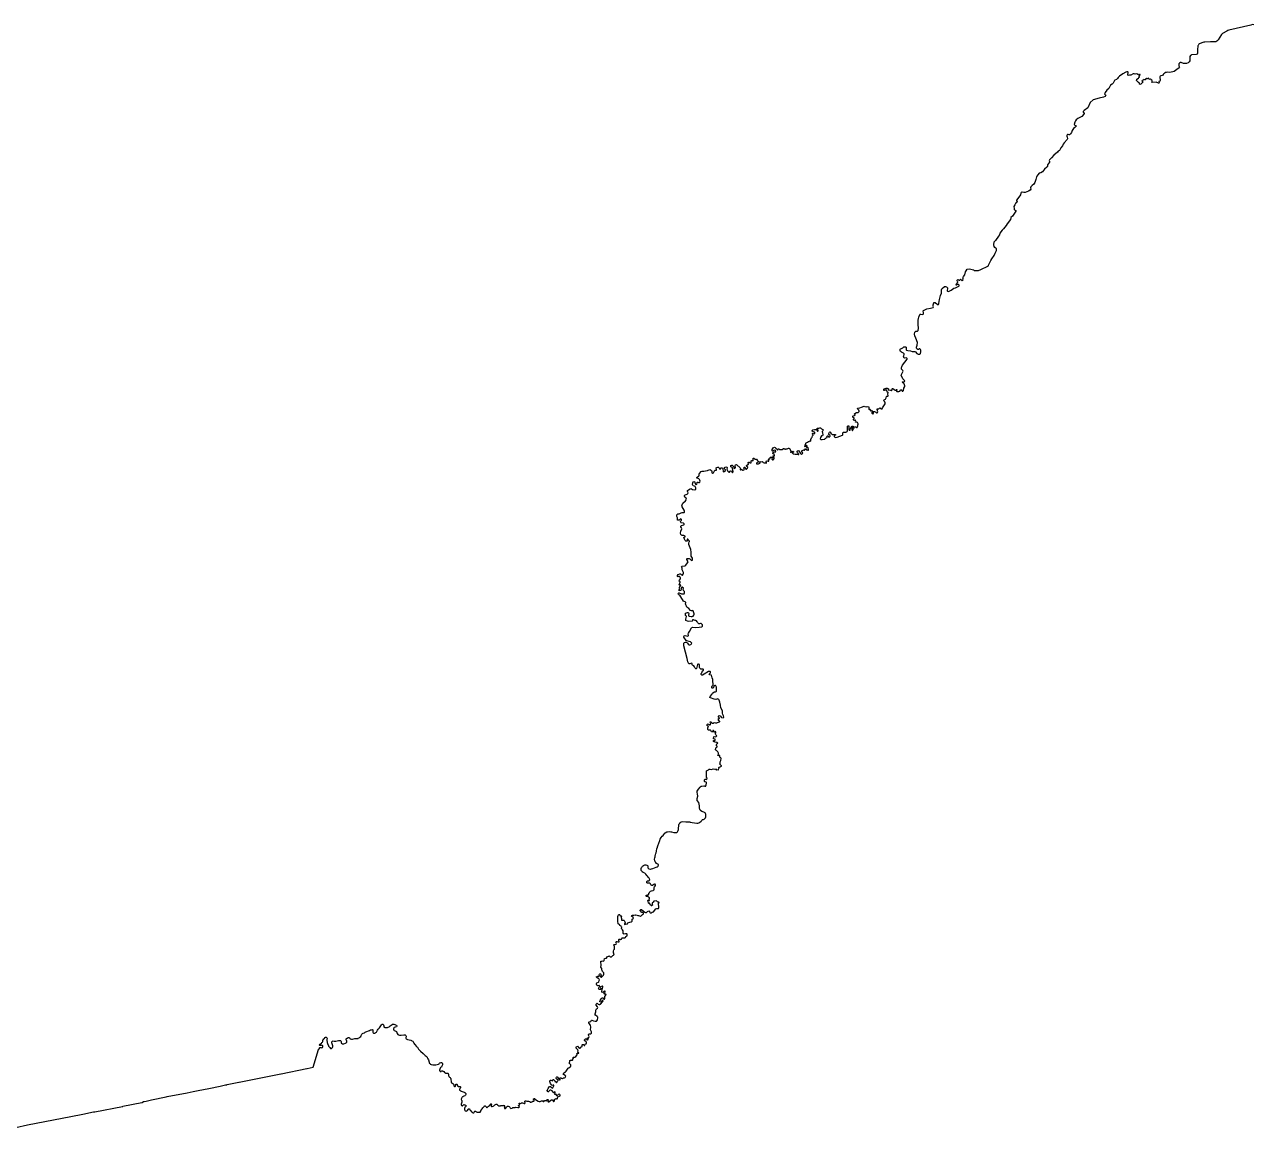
# Model space of a CAD drawing. Extents: x 293476 to 779698, y 145469 to 460400.
# Drawn here: x 317892 to 336352, y 217759 to 234343 of the extents above; entities that cross this region are included whole.
import ezdxf

# ---------------------------------------------------------------- set-up
doc = ezdxf.new("R2010")
doc.units = 0
doc.layers.add('Level 31', color=7, linetype='Continuous')

msp = doc.modelspace()

# ---------------------------------------------------------------- linework, layer by layer
at = {"layer": 'Level 31'}
for points in [[(336375, 234341), (336351, 234343), (336328, 234336), (335995, 234257), (335980, 234253), (335965, 234245), (335902, 234209), (335888, 234191), (335837, 234112), (335818, 234093), (335801, 234085), (335722, 234083), (335636, 234079), (335619, 234077), (335552, 234051), (335545, 234046), (335534, 234029), (335532, 234021), (335528, 233964), (335527, 233924), (335525, 233909), (335519, 233899), (335506, 233893), (335438, 233888), (335430, 233885), (335421, 233877), (335412, 233862), (335409, 233799), (335400, 233782), (335386, 233769), (335362, 233759), (335337, 233756), (335315, 233758), (335281, 233771), (335269, 233770), (335256, 233764), (335247, 233751), (335244, 233741), (335246, 233722), (335253, 233704), (335250, 233693), (335217, 233667), (335175, 233638), (335156, 233630), (335104, 233624), (335068, 233626), (335053, 233624), (335040, 233621), (335033, 233612), (335033, 233612), (335022, 233600), (335008, 233593), (334999, 233579), (334973, 233571), (334966, 233567), (334958, 233558), (334957, 233545), (334964, 233514), (334964, 233503), (334960, 233494), (334942, 233488), (334947, 233466), (334944, 233461), (334937, 233461), (334903, 233476), (334845, 233473), (334841, 233476), (334840, 233479), (334845, 233487), (334842, 233494), (334842, 233501), (334829, 233510), (334823, 233522), (334818, 233523), (334800, 233519), (334794, 233532), (334786, 233535), (334774, 233527), (334765, 233533), (334757, 233532), (334750, 233528), (334741, 233514), (334733, 233513), (334721, 233515), (334710, 233506), (334692, 233501), (334690, 233497), (334692, 233490), (334703, 233483), (334702, 233476), (334673, 233447), (334662, 233444), (334658, 233446), (334655, 233449), (334656, 233459), (334655, 233463), (334639, 233473), (334626, 233486), (334611, 233502), (334610, 233508), (334612, 233518), (334615, 233523), (334639, 233538), (334645, 233549), (334654, 233552), (334654, 233557), (334648, 233562), (334647, 233569), (334650, 233576), (334662, 233585), (334663, 233592), (334654, 233594), (334641, 233589), (334635, 233595), (334628, 233593), (334615, 233600), (334589, 233597), (334576, 233603), (334559, 233603), (334524, 233584), (334505, 233582), (334488, 233577), (334480, 233582), (334477, 233590), (334482, 233619), (334482, 233625), (334478, 233630), (334464, 233632), (334448, 233626), (334403, 233603), (334352, 233566), (334333, 233549), (334321, 233534), (334310, 233515), (334284, 233506), (334278, 233501), (334256, 233460), (334245, 233446), (334218, 233432), (334194, 233383), (334161, 233357), (334139, 233323), (334131, 233306), (334130, 233298), (334132, 233293), (334144, 233286), (334146, 233279), (334144, 233269), (334136, 233262), (334114, 233251), (334047, 233236), (333957, 233212), (333914, 233171), (333877, 233089), (333820, 233049), (333809, 233038), (333807, 233025), (333810, 233019), (333820, 233008), (333820, 233002), (333818, 232997), (333786, 232960), (333756, 232946), (333729, 232930), (333703, 232910), (333692, 232897), (333681, 232874), (333674, 232838), (333675, 232833), (333680, 232829), (333699, 232823), (333700, 232817), (333683, 232797), (333663, 232778), (333651, 232764), (333643, 232751), (333631, 232721), (333617, 232700), (333602, 232687), (333595, 232687), (333579, 232692), (333571, 232689), (333566, 232685), (333561, 232675), (333560, 232667), (333568, 232651), (333572, 232630), (333571, 232623), (333566, 232614), (333521, 232565), (333504, 232543), (333494, 232519), (333471, 232489), (333457, 232458), (333451, 232450), (333432, 232439), (333420, 232426), (333366, 232378), (333331, 232337), (333300, 232310), (333295, 232300), (333301, 232286), (333299, 232273), (333273, 232233), (333269, 232218), (333269, 232208), (333262, 232197), (333226, 232166), (333195, 232127), (333170, 232113), (333151, 232110), (333146, 232108), (333124, 232084), (333109, 232062), (333104, 232051), (333096, 232012), (333082, 231968), (333066, 231943), (333040, 231922), (333022, 231901), (333017, 231888), (333019, 231867), (333011, 231854), (332984, 231840), (332936, 231820), (332915, 231816), (332888, 231825), (332883, 231824), (332875, 231817), (332869, 231806), (332863, 231782), (332855, 231767), (332807, 231704), (332806, 231691), (332813, 231678), (332811, 231668), (332789, 231651), (332786, 231640), (332777, 231634), (332766, 231607), (332767, 231576), (332771, 231564), (332774, 231559), (332795, 231546), (332796, 231543), (332795, 231539), (332744, 231464), (332721, 231444), (332718, 231439), (332714, 231412), (332664, 231345), (332648, 231320), (332609, 231271), (332590, 231252), (332556, 231206), (332547, 231182), (332534, 231159), (332490, 231095), (332480, 231084)], [(317760, 217759), (317935, 217796), (318585, 217925), (318766, 217961), (318927, 217992), (318927, 217992), (318939, 217995), (318942, 217995), (318942, 217995), (318947, 217996), (319364, 218076), (319367, 218076), (319369, 218077), (319654, 218133), (319656, 218133), (319658, 218135), (319681, 218148), (319683, 218149), (319683, 218149), (319685, 218150), (319689, 218150), (319718, 218156), (319798, 218172), (320023, 218219), (320036, 218222), (320036, 218222), (320337, 218281), (320424, 218299), (320502, 218315), (320581, 218331), (320660, 218347), (320831, 218382), (320913, 218398), (320913, 218398), (320916, 218399), (320916, 218399), (320918, 218399), (320934, 218402), (320936, 218403), (320939, 218403), (321112, 218438), (321115, 218439), (321117, 218439), (321745, 218566), (321747, 218566), (321750, 218567), (322135, 218645), (322137, 218645), (322140, 218646), (322230, 218664), (322233, 218665), (322233, 218667), (322312, 218931), (322313, 218934), (322324, 218940), (322324, 218948), (322328, 218956), (322333, 218959), (322344, 218959), (322362, 218958), (322368, 218959), (322371, 218961), (322377, 218969), (322377, 218980), (322376, 218986), (322372, 218990), (322361, 218994), (322349, 218991), (322336, 218990), (322329, 218991), (322326, 218995), (322326, 219002), (322330, 219009), (322339, 219018), (322354, 219027), (322363, 219035), (322372, 219043), (322376, 219053), (322376, 219061), (322378, 219072), (322380, 219077), (322393, 219092), (322399, 219099), (322406, 219109), (322408, 219112), (322414, 219116), (322420, 219118), (322427, 219117), (322433, 219114), (322437, 219110), (322439, 219104), (322439, 219101), (322438, 219080), (322438, 219068), (322438, 219064), (322440, 219049), (322440, 219046), (322439, 219038), (322440, 219033), (322441, 219029), (322444, 219023), (322446, 219017), (322455, 219001), (322461, 218984), (322462, 218982), (322479, 218960), (322490, 218948), (322495, 218944), (322499, 218944), (322505, 218947), (322512, 218951), (322519, 218961), (322526, 218974), (322526, 218986), (322523, 218999), (322516, 219018), (322511, 219029), (322511, 219040), (322512, 219045), (322519, 219055), (322530, 219062), (322545, 219058), (322556, 219055), (322564, 219054), (322572, 219056), (322613, 219068), (322620, 219069), (322630, 219069), (322639, 219067), (322646, 219060), (322650, 219049), (322651, 219035), (322652, 219028), (322657, 219024), (322662, 219021), (322669, 219018), (322680, 219017), (322692, 219017), (322715, 219024), (322725, 219031), (322737, 219042), (322739, 219047), (322739, 219053), (322739, 219056), (322728, 219082), (322729, 219089), (322729, 219091), (322732, 219096), (322742, 219104), (322755, 219113), (322759, 219114), (322769, 219114), (322773, 219113), (322777, 219109), (322784, 219099), (322789, 219094), (322791, 219093), (322808, 219088), (322823, 219089), (322857, 219098), (322863, 219098), (322876, 219097), (322889, 219097), (322893, 219097), (322905, 219099), (322908, 219100), (322922, 219105), (322928, 219110), (322934, 219116), (322945, 219128), (322952, 219142), (322956, 219154), (322961, 219163), (322969, 219168), (322972, 219170), (322984, 219176), (323000, 219183), (323014, 219194), (323020, 219198), (323075, 219219), (323094, 219225), (323106, 219229), (323121, 219231), (323128, 219229), (323127, 219217), (323128, 219200), (323130, 219192), (323134, 219183), (323138, 219177), (323148, 219175), (323158, 219177), (323167, 219181), (323174, 219186), (323182, 219192), (323199, 219222), (323208, 219236), (323214, 219243), (323229, 219258), (323259, 219302), (323263, 219307), (323267, 219310), (323269, 219311), (323272, 219313), (323278, 219313), (323283, 219311), (323288, 219303), (323292, 219289), (323295, 219274), (323297, 219268), (323302, 219265), (323307, 219264), (323321, 219264), (323347, 219264), (323358, 219267), (323371, 219271), (323388, 219285), (323416, 219308), (323423, 219312), (323435, 219312), (323443, 219310), (323459, 219305), (323479, 219297), (323483, 219295), (323486, 219289), (323486, 219282), (323483, 219274), (323482, 219273), (323463, 219265), (323448, 219260), (323444, 219257), (323441, 219250), (323439, 219242), (323439, 219234), (323441, 219229), (323443, 219226), (323445, 219222), (323450, 219218), (323465, 219212), (323474, 219208), (323481, 219202), (323485, 219196), (323486, 219191), (323487, 219184), (323492, 219171), (323492, 219170), (323505, 219159), (323513, 219154), (323528, 219149), (323539, 219147), (323549, 219146), (323554, 219146), (323593, 219152), (323598, 219153), (323606, 219152), (323612, 219152), (323617, 219149), (323623, 219144), (323627, 219132), (323624, 219107), (323624, 219105), (323625, 219101), (323631, 219091), (323648, 219084), (323676, 219077), (323700, 219071), (323710, 219066), (323716, 219063), (323729, 219054), (323734, 219048), (323745, 219027), (323755, 219009), (323758, 219006), (323784, 218978), (323793, 218968), (323797, 218965), (323803, 218956), (323808, 218946), (323814, 218934), (323817, 218929), (323842, 218908), (323885, 218872), (323907, 218847), (323916, 218839), (323929, 218829), (323937, 218821), (323942, 218815), (323946, 218809), (323956, 218790), (323962, 218778), (323972, 218743), (323974, 218738), (323977, 218728), (323979, 218724), (323988, 218714), (323990, 218713), (324003, 218706), (324031, 218701), (324076, 218700), (324093, 218704), (324115, 218712), (324117, 218713), (324123, 218717), (324132, 218727), (324135, 218729), (324140, 218732), (324141, 218733), (324157, 218734), (324159, 218734), (324165, 218732), (324168, 218731), (324172, 218728), (324175, 218723), (324176, 218719), (324176, 218716), (324173, 218702), (324171, 218692), (324167, 218682), (324162, 218671), (324160, 218668), (324155, 218665), (324146, 218660), (324141, 218652), (324138, 218648), (324135, 218640), (324133, 218633), (324130, 218622), (324130, 218614), (324131, 218613), (324133, 218608), (324135, 218604), (324143, 218598), (324147, 218597), (324153, 218601), (324157, 218604), (324164, 218608), (324170, 218609), (324174, 218609), (324181, 218607), (324185, 218605), (324193, 218598), (324205, 218587), (324208, 218583), (324213, 218579), (324220, 218575), (324228, 218573), (324234, 218573), (324244, 218575), (324248, 218576), (324251, 218575), (324255, 218573), (324258, 218569), (324262, 218563), (324263, 218560), (324263, 218554), (324263, 218549), (324267, 218538), (324269, 218530), (324271, 218527), (324276, 218519), (324280, 218516), (324290, 218508), (324295, 218502), (324300, 218495), (324301, 218481), (324304, 218452), (324305, 218437), (324308, 218434), (324313, 218430), (324332, 218418), (324339, 218412), (324344, 218405), (324344, 218399), (324344, 218395), (324344, 218390), (324346, 218386), (324349, 218380), (324352, 218378), (324355, 218376), (324358, 218376), (324363, 218376), (324366, 218377), (324368, 218378), (324371, 218382), (324372, 218386), (324373, 218397), (324374, 218402), (324377, 218408), (324381, 218410), (324383, 218410), (324390, 218409), (324394, 218406), (324397, 218401), (324399, 218394), (324401, 218386), (324406, 218378), (324409, 218376), (324414, 218374), (324432, 218376), (324437, 218375), (324442, 218374), (324446, 218371), (324447, 218368), (324447, 218359), (324439, 218346), (324436, 218340), (324433, 218334), (324432, 218331), (324432, 218328), (324432, 218325), (324437, 218320), (324452, 218308), (324457, 218305), (324470, 218298), (324499, 218289), (324507, 218286), (324513, 218284), (324523, 218276), (324526, 218271), (324528, 218266), (324528, 218263), (324528, 218258), (324526, 218254), (324520, 218244), (324517, 218241), (324509, 218235), (324494, 218229), (324486, 218225), (324480, 218221), (324476, 218219), (324472, 218215), (324465, 218205), (324462, 218198), (324460, 218194), (324458, 218186), (324458, 218184), (324463, 218165), (324464, 218162), (324465, 218151), (324465, 218137), (324461, 218122), (324455, 218107), (324455, 218106), (324456, 218095), (324457, 218093), (324464, 218087), (324466, 218086), (324474, 218086), (324479, 218088), (324488, 218096), (324491, 218098), (324499, 218102), (324507, 218100), (324511, 218100), (324522, 218094), (324528, 218087), (324528, 218085), (324529, 218082), (324526, 218074), (324525, 218072), (324519, 218067), (324516, 218065), (324512, 218063), (324510, 218060), (324509, 218057), (324508, 218051), (324507, 218047), (324507, 218041), (324506, 218031), (324507, 218024), (324509, 218018), (324515, 218010), (324520, 218007), (324529, 218006), (324540, 218008), (324543, 218008), (324552, 218014), (324559, 218029), (324562, 218034), (324565, 218038), (324567, 218040), (324571, 218041), (324575, 218041), (324579, 218039), (324582, 218036), (324584, 218030), (324586, 218022), (324594, 218012), (324599, 218007), (324611, 217994), (324619, 217987), (324626, 217982), (324632, 217979), (324636, 217977), (324643, 217978), (324648, 217978), (324651, 217987), (324654, 217994), (324657, 217999), (324660, 218002), (324665, 218003), (324669, 218002), (324678, 217999), (324685, 217994), (324693, 217990), (324700, 217988), (324716, 217987), (324727, 217987), (324734, 217987), (324738, 217988), (324742, 217990), (324745, 217994), (324746, 217998), (324754, 218015), (324757, 218022), (324764, 218035), (324769, 218040), (324781, 218055), (324804, 218081), (324807, 218085), (324810, 218086), (324814, 218086), (324817, 218085), (324821, 218081), (324830, 218067), (324832, 218065), (324836, 218063), (324842, 218060), (324845, 218061), (324856, 218069), (324863, 218076), (324868, 218081), (324880, 218087), (324884, 218089), (324886, 218091), (324890, 218098), (324894, 218106), (324895, 218109), (324896, 218111), (324901, 218113), (324904, 218113), (324907, 218112), (324910, 218108), (324910, 218103), (324909, 218098), (324907, 218089), (324906, 218084), (324907, 218081), (324909, 218077), (324913, 218072), (324916, 218072), (324922, 218072), (324939, 218079), (324947, 218084), (324963, 218098), (324970, 218103), (324981, 218108), (324985, 218108), (324990, 218107), (324997, 218104), (325002, 218099), (325004, 218094), (325006, 218092), (325010, 218089), (325017, 218086), (325032, 218083), (325043, 218084), (325047, 218085), (325049, 218088), (325052, 218091), (325055, 218091), (325058, 218091), (325069, 218089), (325078, 218088), (325088, 218089), (325094, 218091), (325101, 218092), (325103, 218091), (325104, 218088), (325105, 218082), (325105, 218074), (325104, 218061), (325105, 218057), (325106, 218051), (325109, 218045), (325111, 218043), (325114, 218042), (325120, 218043), (325125, 218048), (325135, 218064), (325140, 218070), (325147, 218074), (325152, 218077), (325156, 218078), (325164, 218077), (325178, 218074), (325185, 218064), (325192, 218052), (325203, 218045), (325223, 218048), (325233, 218057), (325239, 218060), (325253, 218059), (325266, 218060), (325278, 218064), (325306, 218059), (325318, 218058), (325322, 218059), (325328, 218062), (325332, 218069), (325332, 218070), (325330, 218075), (325329, 218078), (325324, 218081), (325320, 218085), (325319, 218088), (325321, 218090), (325323, 218094), (325328, 218095), (325332, 218096), (325334, 218098), (325335, 218103), (325330, 218119), (325330, 218123), (325331, 218124), (325335, 218124), (325347, 218121), (325349, 218121), (325365, 218129), (325370, 218131), (325375, 218131), (325379, 218131), (325392, 218125), (325397, 218122), (325402, 218119), (325408, 218118), (325412, 218119), (325414, 218121), (325417, 218130), (325414, 218148), (325414, 218150), (325414, 218153), (325414, 218155), (325416, 218156), (325419, 218157), (325424, 218157), (325428, 218157), (325445, 218155), (325452, 218154), (325463, 218155), (325465, 218155), (325469, 218154), (325476, 218151), (325482, 218149), (325492, 218142), (325495, 218140), (325497, 218139), (325507, 218140), (325518, 218143), (325534, 218155), (325545, 218154), (325548, 218154), (325552, 218158), (325552, 218161), (325551, 218167), (325547, 218176), (325545, 218180), (325545, 218186), (325545, 218188), (325547, 218191), (325552, 218193), (325557, 218192), (325565, 218188), (325570, 218185), (325590, 218171), (325611, 218156), (325626, 218148), (325643, 218148), (325662, 218158), (325668, 218158), (325678, 218157), (325687, 218148), (325691, 218147), (325698, 218151), (325708, 218162), (325724, 218163), (325741, 218161), (325747, 218175), (325752, 218178), (325759, 218178), (325763, 218172), (325758, 218150), (325762, 218144), (325770, 218142), (325776, 218144), (325802, 218170), (325812, 218175), (325824, 218172), (325833, 218165), (325843, 218151), (325849, 218150), (325858, 218160), (325858, 218164), (325852, 218172), (325853, 218176), (325856, 218179), (325864, 218179), (325869, 218182), (325875, 218195), (325881, 218195), (325891, 218187), (325898, 218189), (325902, 218195), (325909, 218217), (325933, 218228), (325942, 218235), (325945, 218245), (325941, 218256), (325930, 218260), (325912, 218255), (325908, 218251), (325905, 218238), (325900, 218235), (325894, 218235), (325889, 218239), (325888, 218254), (325882, 218256), (325871, 218253), (325865, 218257), (325870, 218286), (325869, 218292), (325865, 218297), (325860, 218298), (325857, 218297), (325852, 218281), (325848, 218280), (325824, 218311), (325803, 218319), (325795, 218319), (325785, 218314), (325780, 218309), (325775, 218300), (325768, 218295), (325761, 218296), (325757, 218299), (325749, 218313), (325749, 218320), (325752, 218327), (325766, 218343), (325780, 218370), (325789, 218377), (325797, 218376), (325808, 218366), (325824, 218354), (325832, 218352), (325836, 218354), (325850, 218385), (325851, 218389), (325849, 218395), (325841, 218396), (325825, 218389), (325812, 218400), (325801, 218422), (325791, 218451), (325789, 218458), (325792, 218464), (325799, 218469), (325802, 218470), (325827, 218460), (325833, 218476), (325838, 218479), (325844, 218478), (325855, 218472), (325860, 218468), (325863, 218452), (325876, 218451), (325880, 218449), (325882, 218446), (325883, 218434), (325889, 218432), (325894, 218435), (325901, 218451), (325913, 218467), (325912, 218471), (325897, 218478), (325882, 218495), (325882, 218504), (325888, 218515), (325893, 218519), (325901, 218520), (325905, 218517), (325930, 218479), (325934, 218475), (325940, 218473), (325943, 218474), (325945, 218478), (325940, 218499), (325942, 218503), (325946, 218507), (325955, 218506), (325960, 218501), (325966, 218498), (325978, 218497), (325983, 218497), (325993, 218505), (326011, 218504), (326019, 218508), (326027, 218529), (326025, 218537), (326018, 218542), (325992, 218553), (325990, 218561), (325993, 218570), (325999, 218579), (326023, 218594), (326034, 218605), (326054, 218635), (326062, 218653), (326076, 218657), (326098, 218674), (326102, 218682), (326103, 218699), (326083, 218720), (326081, 218725), (326083, 218734), (326089, 218749), (326090, 218764), (326098, 218769), (326124, 218769), (326131, 218770), (326134, 218778), (326131, 218784), (326132, 218790), (326134, 218794), (326144, 218796), (326146, 218800), (326138, 218811), (326139, 218815), (326165, 218818), (326181, 218825), (326201, 218849), (326202, 218854), (326196, 218867), (326196, 218871), (326200, 218873), (326220, 218875), (326223, 218878), (326223, 218881), (326211, 218887), (326208, 218890), (326213, 218912), (326211, 218919), (326208, 218926), (326186, 218951), (326183, 218957), (326185, 218967), (326191, 218974), (326197, 218977), (326211, 218979), (326216, 218975), (326220, 218961), (326223, 218956), (326233, 218952), (326241, 218951), (326245, 218953), (326256, 218967), (326273, 218977), (326275, 218999), (326282, 219006), (326294, 219006), (326298, 219003), (326306, 218991), (326310, 218989), (326313, 218990), (326318, 219009), (326334, 219017), (326338, 219030), (326334, 219054), (326319, 219054), (326314, 219057), (326310, 219065), (326311, 219079), (326318, 219088), (326326, 219094), (326333, 219091), (326350, 219077), (326356, 219077), (326363, 219080), (326366, 219086), (326355, 219095), (326353, 219102), (326357, 219109), (326374, 219109), (326377, 219113), (326378, 219129), (326370, 219147), (326371, 219156), (326382, 219167), (326395, 219166), (326404, 219167), (326408, 219171), (326413, 219178), (326413, 219197), (326403, 219216), (326401, 219227), (326403, 219266), (326398, 219295), (326395, 219304), (326376, 219330), (326374, 219334), (326375, 219341), (326382, 219346), (326403, 219351), (326416, 219371), (326420, 219373), (326446, 219361), (326471, 219356), (326491, 219358), (326497, 219364), (326504, 219378), (326510, 219407), (326508, 219416), (326502, 219426), (326473, 219449), (326467, 219460), (326469, 219470), (326481, 219497), (326480, 219524), (326483, 219535), (326489, 219541), (326505, 219551), (326509, 219561), (326507, 219575), (326487, 219599), (326485, 219607), (326486, 219615), (326494, 219624), (326501, 219626), (326506, 219624), (326517, 219614), (326529, 219609), (326539, 219607), (326550, 219611), (326584, 219651), (326588, 219662), (326584, 219668), (326574, 219670), (326567, 219652), (326562, 219646), (326555, 219644), (326546, 219647), (326542, 219650), (326541, 219656), (326544, 219667), (326560, 219692), (326573, 219707), (326579, 219708), (326586, 219706), (326602, 219689), (326606, 219688), (326610, 219690), (326615, 219703), (326613, 219726), (326631, 219749), (326635, 219757), (326632, 219763), (326612, 219764), (326608, 219765), (326604, 219770), (326604, 219781), (326615, 219790), (326621, 219800), (326619, 219807), (326615, 219810), (326611, 219811), (326604, 219810), (326588, 219793), (326579, 219789), (326572, 219791), (326568, 219799), (326568, 219807), (326587, 219867), (326586, 219880), (326581, 219885), (326576, 219885), (326551, 219873), (326547, 219867), (326548, 219862), (326555, 219847), (326556, 219839), (326552, 219833), (326548, 219831), (326533, 219833), (326524, 219840), (326521, 219847), (326535, 219879), (326535, 219888), (326528, 219892), (326511, 219890), (326502, 219892), (326496, 219901), (326491, 219914), (326491, 219926), (326496, 219935), (326519, 219944), (326526, 219951), (326532, 219968), (326533, 219977), (326530, 219986), (326524, 219996), (326501, 220008), (326489, 220020), (326489, 220024), (326492, 220027), (326502, 220025), (326510, 220036), (326514, 220036), (326522, 220030), (326529, 220033), (326533, 220040), (326532, 220053), (326535, 220063), (326541, 220067), (326549, 220069), (326556, 220066), (326561, 220055), (326560, 220047), (326550, 220033), (326550, 220028), (326557, 220020), (326564, 220021), (326593, 220049), (326601, 220062), (326599, 220084), (326581, 220105), (326576, 220120), (326568, 220129), (326572, 220148), (326555, 220170), (326554, 220179), (326561, 220190), (326562, 220203), (326554, 220245), (326555, 220259), (326560, 220261), (326571, 220257), (326582, 220262), (326595, 220260), (326606, 220268), (326612, 220299), (326617, 220301), (326632, 220303), (326642, 220306), (326646, 220311), (326645, 220319), (326648, 220323), (326674, 220337), (326682, 220338), (326696, 220327), (326708, 220325), (326716, 220327), (326734, 220343), (326748, 220349), (326752, 220357), (326755, 220368), (326745, 220383), (326746, 220411), (326750, 220428), (326759, 220441), (326762, 220464), (326760, 220479), (326749, 220499), (326750, 220506), (326756, 220510), (326773, 220510), (326786, 220516), (326789, 220526), (326783, 220547), (326784, 220553), (326788, 220556), (326797, 220557), (326812, 220551), (326829, 220552), (326830, 220558), (326828, 220567), (326827, 220581), (326828, 220586), (326832, 220589), (326839, 220592), (326850, 220587), (326855, 220587), (326866, 220591), (326870, 220603), (326876, 220608), (326883, 220610), (326904, 220609), (326918, 220612), (326925, 220616), (326933, 220628), (326943, 220633), (326950, 220641), (326953, 220650), (326953, 220660), (326951, 220666), (326945, 220671), (326928, 220672), (326903, 220667), (326899, 220668), (326893, 220673), (326889, 220678), (326889, 220684), (326891, 220714), (326883, 220729), (326871, 220743), (326868, 220755), (326870, 220771), (326868, 220778), (326862, 220785), (326842, 220798), (326835, 220810), (326817, 220822), (326814, 220829), (326812, 220853), (326811, 220931), (326815, 220946), (326823, 220955), (326829, 220960), (326835, 220959), (326839, 220957), (326844, 220941), (326863, 220940), (326864, 220937), (326859, 220917), (326864, 220899), (326868, 220877), (326886, 220878), (326900, 220875), (326904, 220872), (326920, 220840), (326920, 220833), (326911, 220824), (326909, 220820), (326912, 220814), (326916, 220813), (326925, 220814), (326939, 220820), (326952, 220818), (326958, 220825), (326959, 220834), (326962, 220838), (326993, 220845), (327012, 220852), (327025, 220860), (327026, 220871), (327020, 220880), (327020, 220883), (327027, 220892), (327043, 220899), (327045, 220904), (327042, 220915), (327016, 220935), (327021, 220944), (327029, 220950), (327041, 220953), (327052, 220951), (327065, 220955), (327077, 220952), (327089, 220954), (327110, 220945), (327124, 220945), (327154, 220935), (327159, 220937), (327182, 220962), (327196, 220970), (327198, 220977), (327193, 220989), (327187, 220991), (327174, 220989), (327162, 220994), (327156, 221013), (327149, 221017), (327147, 221021), (327148, 221027), (327157, 221034), (327165, 221035), (327171, 221032), (327218, 220995), (327229, 220989), (327240, 220989), (327255, 221007), (327265, 221012), (327277, 221015), (327285, 221011), (327286, 221002), (327290, 220994), (327297, 220988), (327307, 220985), (327314, 220986), (327327, 220996), (327347, 221003), (327383, 221044), (327396, 221049), (327422, 221052), (327426, 221059), (327427, 221071), (327426, 221093), (327422, 221101), (327420, 221113), (327424, 221127), (327431, 221141), (327428, 221145), (327415, 221148), (327408, 221151), (327396, 221162), (327387, 221166), (327360, 221164), (327350, 221161), (327346, 221156), (327345, 221147), (327339, 221140), (327329, 221137), (327325, 221133), (327325, 221128), (327327, 221124), (327326, 221119), (327334, 221113), (327335, 221107), (327333, 221102), (327324, 221097), (327318, 221091), (327313, 221093), (327311, 221100), (327303, 221103), (327297, 221111), (327294, 221118), (327294, 221131), (327288, 221131), (327284, 221125), (327270, 221130), (327268, 221136), (327270, 221142), (327269, 221147), (327265, 221155), (327268, 221160), (327264, 221166), (327264, 221172), (327269, 221177), (327281, 221171), (327286, 221174), (327287, 221178), (327283, 221183), (327282, 221190), (327283, 221197), (327288, 221203), (327288, 221208), (327286, 221212), (327271, 221220), (327260, 221232), (327242, 221231), (327235, 221234), (327233, 221240), (327235, 221247), (327242, 221254), (327247, 221254), (327253, 221250), (327258, 221256), (327263, 221259), (327274, 221258), (327276, 221265), (327277, 221275), (327277, 221283), (327285, 221287), (327289, 221291), (327294, 221301), (327298, 221306), (327301, 221310), (327315, 221315), (327335, 221320), (327342, 221323), (327352, 221330), (327357, 221334), (327359, 221338), (327359, 221352), (327359, 221369), (327362, 221375), (327373, 221390), (327375, 221392), (327379, 221402), (327379, 221404), (327378, 221409), (327377, 221412), (327374, 221414), (327370, 221416), (327362, 221416), (327360, 221416), (327350, 221410), (327336, 221402), (327330, 221399), (327321, 221399), (327314, 221400), (327312, 221402), (327309, 221407), (327300, 221424), (327297, 221429), (327290, 221433), (327264, 221434), (327258, 221434), (327249, 221437), (327247, 221444), (327247, 221450), (327249, 221456), (327252, 221463), (327259, 221466), (327270, 221468), (327278, 221467), (327285, 221472), (327289, 221477), (327290, 221483), (327288, 221496), (327284, 221508), (327279, 221514), (327274, 221520), (327257, 221538), (327247, 221549), (327234, 221569), (327227, 221575), (327215, 221581), (327194, 221592), (327178, 221603), (327170, 221612), (327164, 221624), (327161, 221634), (327161, 221645), (327163, 221653), (327169, 221668), (327178, 221680), (327183, 221686), (327198, 221696), (327208, 221702), (327219, 221706), (327232, 221706), (327247, 221703), (327256, 221699), (327260, 221693), (327260, 221686), (327260, 221671), (327262, 221666), (327263, 221663), (327269, 221657), (327272, 221653), (327279, 221649), (327296, 221643), (327304, 221643), (327319, 221646), (327335, 221651), (327386, 221674), (327400, 221680), (327415, 221690), (327419, 221694), (327423, 221701), (327423, 221707), (327420, 221714), (327413, 221719), (327401, 221722), (327391, 221728), (327380, 221741), (327370, 221755), (327365, 221769), (327362, 221791), (327367, 221814), (327371, 221826), (327374, 221848), (327375, 221857), (327384, 221880), (327388, 221889), (327392, 221915), (327399, 221953), (327400, 221958), (327412, 221993), (327440, 222073), (327447, 222093), (327461, 222118), (327476, 222139), (327490, 222148), (327501, 222163), (327518, 222182), (327525, 222190), (327549, 222204), (327556, 222206), (327583, 222211), (327606, 222206), (327617, 222203), (327654, 222193), (327667, 222192), (327684, 222192), (327693, 222193), (327699, 222196), (327706, 222203), (327713, 222213), (327720, 222226), (327724, 222238), (327725, 222249), (327725, 222276), (327726, 222282), (327728, 222304), (327730, 222311), (327735, 222325), (327741, 222336), (327744, 222340), (327758, 222351), (327762, 222353), (327783, 222358), (327835, 222354), (327863, 222353), (327879, 222354), (327889, 222354), (327898, 222352), (327907, 222349), (327926, 222345), (327999, 222336), (328014, 222335), (328030, 222342), (328039, 222346), (328062, 222365), (328073, 222375), (328080, 222385), (328084, 222389), (328089, 222390), (328093, 222390), (328100, 222391), (328107, 222394), (328114, 222399), (328125, 222409), (328128, 222414), (328134, 222431), (328135, 222453), (328133, 222465), (328127, 222480), (328123, 222488), (328114, 222495), (328104, 222501), (328089, 222505), (328073, 222511), (328055, 222523), (328050, 222530), (328043, 222545), (328040, 222557), (328037, 222574), (328038, 222593), (328032, 222620), (328029, 222643), (328024, 222651), (328007, 222668), (328005, 222672), (328004, 222676), (328005, 222702), (328005, 222705), (328008, 222718), (328011, 222727), (328013, 222739), (328013, 222745), (328010, 222769), (328005, 222800), (328006, 222814), (328023, 222845), (328049, 222878), (328062, 222889), (328072, 222893), (328102, 222898), (328110, 222897), (328120, 222890), (328127, 222890), (328133, 222892), (328136, 222897), (328137, 222909), (328144, 222934), (328144, 222945), (328139, 222953), (328124, 222954), (328120, 222956), (328115, 222962), (328113, 222973), (328116, 222988), (328122, 222996), (328127, 222997), (328146, 222993), (328151, 222998), (328152, 223012), (328143, 223021), (328142, 223026), (328145, 223044), (328143, 223103), (328145, 223120), (328172, 223137), (328180, 223146), (328186, 223147), (328201, 223147), (328220, 223143), (328243, 223150), (328269, 223148), (328281, 223149), (328287, 223138), (328292, 223137), (328304, 223141), (328317, 223134), (328324, 223138), (328331, 223156), (328332, 223162), (328329, 223177), (328350, 223181), (328369, 223193), (328369, 223196), (328347, 223218), (328345, 223223), (328350, 223235), (328351, 223255), (328359, 223275), (328364, 223305), (328360, 223316), (328351, 223321), (328346, 223326), (328345, 223351), (328342, 223352), (328337, 223351), (328333, 223353), (328327, 223346), (328314, 223350), (328314, 223354), (328321, 223364), (328323, 223372), (328326, 223377), (328326, 223386), (328312, 223409), (328303, 223415), (328296, 223425), (328283, 223433), (328281, 223437), (328282, 223465), (328286, 223469), (328300, 223477), (328305, 223487), (328305, 223490), (328296, 223496), (328295, 223519), (328300, 223526), (328311, 223532), (328312, 223537), (328300, 223546), (328274, 223551), (328260, 223556), (328251, 223564), (328248, 223573), (328251, 223580), (328269, 223580), (328274, 223585), (328275, 223588), (328274, 223594), (328272, 223596), (328251, 223602), (328251, 223611), (328255, 223635), (328261, 223639), (328281, 223635), (328289, 223639), (328298, 223649), (328295, 223654), (328282, 223664), (328279, 223672), (328279, 223683), (328285, 223697), (328283, 223708), (328276, 223711), (328267, 223704), (328259, 223704), (328256, 223709), (328252, 223725), (328247, 223728), (328241, 223727), (328237, 223723), (328237, 223706), (328226, 223706), (328220, 223709), (328211, 223728), (328206, 223733), (328199, 223735), (328175, 223733), (328169, 223735), (328165, 223741), (328163, 223766), (328172, 223791), (328168, 223795), (328158, 223796), (328154, 223800), (328152, 223807), (328152, 223817), (328158, 223824), (328168, 223826), (328179, 223823), (328193, 223812), (328201, 223813), (328205, 223818), (328209, 223836), (328206, 223842), (328197, 223851), (328196, 223856), (328199, 223859), (328210, 223856), (328228, 223840), (328241, 223837), (328246, 223837), (328260, 223848), (328278, 223845), (328301, 223845), (328311, 223849), (328341, 223857), (328344, 223861), (328343, 223866), (328330, 223871), (328325, 223878), (328326, 223890), (328323, 223903), (328325, 223906), (328337, 223910), (328338, 223913), (328325, 223933), (328324, 223942), (328327, 223949), (328334, 223952), (328347, 223948), (328353, 223942), (328362, 223926), (328368, 223922), (328396, 223920), (328401, 223923), (328405, 223930), (328401, 223946), (328391, 223970), (328387, 223990), (328385, 224018), (328381, 224032), (328360, 224070), (328354, 224108), (328343, 224156), (328333, 224182), (328327, 224193), (328319, 224198), (328305, 224202), (328299, 224201), (328283, 224194), (328259, 224198), (328204, 224217), (328196, 224225), (328197, 224240), (328224, 224268), (328236, 224290), (328252, 224303), (328263, 224307), (328280, 224310), (328289, 224315), (328292, 224320), (328296, 224340), (328292, 224380), (328285, 224399), (328279, 224405), (328268, 224406), (328259, 224402), (328253, 224392), (328247, 224372), (328242, 224365), (328233, 224362), (328229, 224363), (328226, 224367), (328225, 224387), (328230, 224398), (328242, 224412), (328244, 224422), (328243, 224436), (328238, 224461), (328241, 224493), (328230, 224521), (328218, 224559), (328213, 224562), (328192, 224563), (328185, 224569), (328187, 224579), (328198, 224589), (328202, 224596), (328204, 224605), (328202, 224610), (328197, 224616), (328191, 224617), (328174, 224614), (328110, 224574), (328085, 224562), (328079, 224560), (328074, 224561), (328066, 224569), (328064, 224577), (328066, 224586), (328074, 224596), (328086, 224623), (328097, 224632), (328099, 224643), (328097, 224647), (328093, 224649), (328057, 224652), (328042, 224664), (328039, 224673), (328038, 224717), (328037, 224722), (328023, 224727), (328016, 224724), (328011, 224718), (328003, 224702), (327994, 224661), (327988, 224655), (327984, 224654), (327977, 224658), (327973, 224664), (327966, 224686), (327952, 224700), (327932, 224712), (327929, 224717), (327927, 224734), (327918, 224740), (327892, 224730), (327880, 224730), (327873, 224738), (327865, 224758), (327853, 224812), (327802, 224999), (327801, 225017), (327805, 225040), (327813, 225051), (327829, 225058), (327838, 225057), (327847, 225052), (327856, 225042), (327869, 225024), (327880, 225017), (327891, 225017), (327907, 225023), (327916, 225031), (327921, 225040), (327919, 225048), (327905, 225059), (327883, 225067), (327848, 225074), (327836, 225083), (327804, 225130), (327802, 225136), (327803, 225142), (327810, 225151), (327821, 225154), (327862, 225147), (327869, 225150), (327871, 225157), (327869, 225179), (327872, 225193), (327889, 225217), (327916, 225273), (327924, 225279), (327931, 225281), (327974, 225276), (328032, 225280), (328074, 225289), (328085, 225298), (328086, 225308), (328085, 225316), (328065, 225336), (328055, 225339), (328037, 225332), (328030, 225332), (328015, 225345), (328010, 225359), (328002, 225363), (327994, 225376), (327982, 225382), (327972, 225383), (327951, 225393), (327938, 225394), (327933, 225391), (327931, 225379), (327926, 225373), (327876, 225368), (327860, 225370), (327831, 225383), (327831, 225404), (327841, 225444), (327839, 225451), (327829, 225457), (327827, 225462), (327827, 225484), (327830, 225491), (327857, 225501), (327863, 225501), (327871, 225498), (327876, 225489), (327871, 225464), (327875, 225454), (327883, 225448), (327912, 225444), (327928, 225444), (327943, 225448), (327954, 225463), (327957, 225472), (327958, 225482), (327955, 225498), (327941, 225529), (327935, 225530), (327929, 225526), (327920, 225526), (327904, 225530), (327876, 225560), (327848, 225580), (327842, 225598), (327831, 225617), (327826, 225631), (327826, 225639), (327833, 225648), (327832, 225654), (327830, 225660), (327823, 225663), (327808, 225667), (327798, 225675), (327758, 225737), (327747, 225754), (327725, 225771), (327718, 225785), (327721, 225792), (327726, 225796), (327733, 225797), (327768, 225785), (327794, 225782), (327805, 225782), (327809, 225785), (327813, 225795), (327813, 225811), (327811, 225817), (327800, 225831), (327796, 225840), (327795, 225847), (327798, 225868), (327796, 225875), (327790, 225880), (327782, 225883), (327775, 225882), (327770, 225878), (327765, 225851), (327759, 225833), (327756, 225831), (327735, 225828), (327731, 225830), (327731, 225841), (327744, 225858), (327739, 225875), (327740, 225879), (327755, 225903), (327756, 225910), (327753, 225916), (327737, 225914), (327733, 225917), (327749, 225956), (327747, 225962), (327735, 225971), (327732, 225977), (327736, 225989), (327752, 226009), (327753, 226016), (327748, 226034), (327739, 226043), (327728, 226045), (327714, 226041), (327709, 226043), (327708, 226051), (327710, 226060), (327720, 226072), (327744, 226084), (327755, 226082), (327767, 226068), (327778, 226064), (327785, 226066), (327793, 226077), (327798, 226089), (327797, 226105), (327780, 226145), (327778, 226156), (327779, 226171), (327771, 226184), (327770, 226192), (327772, 226196), (327777, 226200), (327822, 226204), (327830, 226211), (327847, 226234), (327867, 226266), (327865, 226274), (327850, 226301), (327849, 226308), (327851, 226312), (327864, 226316), (327881, 226314), (327891, 226308), (327912, 226289), (327920, 226286), (327931, 226288), (327935, 226297), (327935, 226305), (327932, 226318), (327921, 226336), (327915, 226351), (327913, 226411), (327907, 226452), (327878, 226524), (327878, 226546), (327882, 226563), (327886, 226570), (327886, 226576), (327875, 226588), (327865, 226605), (327860, 226608), (327856, 226607), (327853, 226603), (327854, 226581), (327851, 226575), (327842, 226573), (327832, 226576), (327823, 226587), (327814, 226606), (327805, 226628), (327806, 226634), (327823, 226642), (327824, 226646), (327822, 226650), (327803, 226659), (327778, 226660), (327769, 226664), (327758, 226674), (327755, 226694), (327760, 226726), (327771, 226762), (327768, 226774), (327760, 226789), (327758, 226801), (327767, 226808), (327802, 226819), (327808, 226827), (327808, 226837), (327796, 226845), (327765, 226852), (327758, 226858), (327755, 226872), (327758, 226879), (327767, 226890), (327769, 226897), (327769, 226903), (327764, 226908), (327756, 226909), (327748, 226907), (327735, 226893), (327729, 226889), (327717, 226889), (327710, 226892), (327707, 226902), (327710, 226925), (327697, 226945), (327696, 226954), (327700, 226969), (327706, 226979), (327713, 226984), (327731, 226987), (327761, 227002), (327776, 227005), (327804, 227005), (327807, 227007), (327811, 227012), (327813, 227027), (327810, 227039), (327779, 227090), (327775, 227105), (327777, 227122), (327788, 227148), (327827, 227182), (327838, 227195), (327844, 227208), (327840, 227222), (327836, 227228), (327816, 227238), (327812, 227250), (327814, 227260), (327823, 227271), (327852, 227280), (327864, 227290), (327867, 227301), (327859, 227325), (327860, 227339), (327872, 227349), (327896, 227363), (327907, 227366), (327918, 227364), (327931, 227352), (327938, 227350), (327969, 227348), (327978, 227350), (327982, 227352), (327984, 227358), (327984, 227375), (327975, 227395), (327965, 227403), (327943, 227406), (327936, 227415), (327935, 227429), (327940, 227454), (327946, 227465), (327952, 227470), (327963, 227469), (327968, 227465), (327971, 227457), (327977, 227430), (327982, 227425), (327988, 227423), (327993, 227426), (327998, 227430), (328002, 227453), (328006, 227462), (328015, 227464), (328026, 227457), (328032, 227457), (328038, 227459), (328042, 227464), (328048, 227479), (328044, 227493), (328038, 227502), (328028, 227511), (328003, 227521), (328000, 227524), (328000, 227530), (328001, 227533), (328031, 227555), (328033, 227562), (328034, 227585), (328037, 227593), (328065, 227624), (328080, 227629), (328105, 227626), (328129, 227633), (328161, 227638), (328194, 227650), (328205, 227647), (328218, 227636), (328223, 227628), (328226, 227613), (328227, 227597), (328232, 227594), (328240, 227596), (328248, 227604), (328270, 227641), (328278, 227643), (328287, 227641), (328293, 227644), (328295, 227651), (328287, 227672), (328287, 227679), (328297, 227685), (328313, 227688), (328322, 227688), (328329, 227683), (328336, 227674), (328341, 227660), (328348, 227657), (328355, 227660), (328356, 227672), (328362, 227678), (328373, 227679), (328382, 227675), (328388, 227660), (328396, 227620), (328400, 227615), (328411, 227620), (328431, 227636), (328429, 227645), (328414, 227662), (328413, 227671), (328417, 227681), (328423, 227686), (328435, 227691), (328450, 227690), (328455, 227683), (328456, 227676), (328452, 227656), (328453, 227648), (328461, 227631), (328479, 227611), (328492, 227610), (328500, 227628), (328507, 227630), (328518, 227625), (328529, 227609), (328536, 227607), (328544, 227617), (328544, 227626), (328541, 227634), (328533, 227678), (328529, 227682), (328518, 227688), (328512, 227694), (328509, 227701), (328508, 227708), (328510, 227713), (328523, 227718), (328532, 227717), (328549, 227700), (328553, 227692), (328554, 227675), (328561, 227669), (328568, 227671), (328581, 227679), (328582, 227687), (328573, 227708), (328573, 227714), (328581, 227723), (328593, 227726), (328602, 227723), (328650, 227680), (328653, 227669), (328650, 227653), (328651, 227648), (328653, 227647), (328657, 227646), (328667, 227652), (328673, 227653), (328690, 227643), (328697, 227642), (328703, 227645), (328713, 227654), (328712, 227662), (328706, 227677), (328709, 227685), (328716, 227688), (328722, 227687), (328727, 227682), (328737, 227658), (328746, 227658), (328758, 227674), (328763, 227688), (328760, 227693), (328751, 227696), (328748, 227700), (328745, 227710), (328746, 227715), (328749, 227719), (328777, 227733), (328776, 227738), (328770, 227747), (328771, 227758), (328778, 227764), (328782, 227765), (328786, 227764), (328800, 227753), (328806, 227752), (328813, 227755), (328816, 227759), (328814, 227776), (328816, 227783), (328828, 227787), (328833, 227787), (328843, 227783), (328847, 227787), (328848, 227794), (328845, 227817), (328847, 227821), (328851, 227824), (328861, 227821), (328868, 227811), (328871, 227810), (328896, 227809), (328906, 227792), (328919, 227778), (328921, 227773), (328919, 227765), (328904, 227758), (328896, 227748), (328894, 227741), (328898, 227739), (328927, 227740), (328948, 227748), (328949, 227752), (328941, 227764), (328941, 227767), (328944, 227770), (328950, 227772), (328962, 227768), (328979, 227772), (328986, 227771), (328988, 227768), (328989, 227761), (328995, 227756), (329011, 227752), (329030, 227753), (329044, 227749), (329046, 227753), (329040, 227766), (329040, 227775), (329046, 227781), (329054, 227784), (329058, 227784), (329072, 227776), (329076, 227776), (329080, 227779), (329083, 227788), (329081, 227794), (329076, 227802), (329077, 227809), (329082, 227813), (329093, 227812), (329097, 227815), (329101, 227821), (329100, 227835), (329107, 227839), (329125, 227839), (329133, 227834), (329128, 227806), (329134, 227799), (329145, 227800), (329153, 227805), (329161, 227819), (329160, 227829), (329144, 227848), (329143, 227854), (329145, 227858), (329149, 227860), (329160, 227855), (329165, 227861), (329167, 227867), (329161, 227879), (329143, 227895), (329141, 227902), (329146, 227909), (329159, 227916), (329168, 227918), (329176, 227915), (329180, 227916), (329184, 227932), (329181, 227940), (329168, 227944), (329156, 227940), (329140, 227930), (329134, 227930), (329130, 227935), (329129, 227942), (329133, 227953), (329147, 227976), (329154, 227983), (329168, 227987), (329178, 227983), (329187, 227972), (329204, 227958), (329211, 227945), (329215, 227948), (329220, 227962), (329225, 227965), (329232, 227964), (329245, 227955), (329260, 227954), (329283, 227955), (329300, 227966), (329313, 227970), (329317, 227968), (329323, 227959), (329330, 227958), (329343, 227962), (329355, 227963), (329376, 227975), (329384, 227974), (329391, 227967), (329411, 227935), (329409, 227911), (329411, 227908), (329414, 227907), (329433, 227922), (329444, 227926), (329448, 227925), (329451, 227921), (329452, 227912), (329439, 227903), (329437, 227900), (329438, 227896), (329450, 227890), (329476, 227884), (329486, 227882), (329504, 227884), (329522, 227879), (329530, 227879), (329530, 227883), (329512, 227909), (329509, 227919), (329509, 227930), (329516, 227935), (329523, 227936), (329531, 227933), (329557, 227892), (329565, 227885), (329574, 227883), (329584, 227889), (329590, 227897), (329589, 227907), (329578, 227925), (329578, 227933), (329581, 227936), (329598, 227941), (329608, 227947), (329612, 227946), (329614, 227943), (329617, 227943), (329624, 227948), (329631, 227961), (329635, 227964), (329645, 227950), (329661, 227949), (329669, 227942), (329677, 227943), (329679, 227947), (329679, 227956), (329670, 227966), (329673, 227976), (329668, 227981), (329655, 227979), (329652, 227983), (329653, 227992), (329657, 228001), (329655, 228009), (329649, 228013), (329646, 228012), (329640, 228007), (329635, 227997), (329627, 227992), (329622, 227996), (329621, 228004), (329627, 228019), (329635, 228031), (329639, 228048), (329643, 228053), (329664, 228063), (329678, 228073), (329687, 228075), (329696, 228082), (329708, 228081), (329714, 228086), (329715, 228106), (329725, 228128), (329734, 228138), (329738, 228160), (329748, 228168), (329750, 228172), (329749, 228176), (329738, 228183), (329737, 228189), (329740, 228195), (329748, 228197), (329765, 228193), (329773, 228196), (329772, 228209), (329766, 228213), (329746, 228220), (329733, 228228), (329731, 228232), (329731, 228237), (329745, 228247), (329768, 228256), (329789, 228256), (329797, 228252), (329812, 228231), (329818, 228230), (329821, 228232), (329824, 228237), (329822, 228243), (329813, 228256), (329804, 228265), (329806, 228274), (329831, 228273), (329848, 228279), (329857, 228278), (329863, 228275), (329874, 228265), (329895, 228254), (329899, 228249), (329899, 228243), (329895, 228235), (329882, 228225), (329881, 228222), (329886, 228200), (329893, 228181), (329893, 228171), (329888, 228161), (329879, 228161), (329872, 228157), (329859, 228135), (329853, 228114), (329862, 228103), (329885, 228102), (329924, 228110), (329928, 228121), (329939, 228124), (329943, 228129), (329956, 228135), (329957, 228138), (329953, 228151), (329956, 228157), (329962, 228161), (329971, 228160), (329983, 228141), (329990, 228141), (330003, 228154), (330004, 228160), (330002, 228164), (329982, 228178), (329979, 228183), (329995, 228213), (329999, 228217), (330005, 228216), (330014, 228197), (330022, 228190), (330034, 228177), (330034, 228177), (330071, 228180), (330082, 228178), (330085, 228174), (330085, 228169), (330067, 228162), (330063, 228155), (330063, 228147), (330071, 228140), (330089, 228136), (330108, 228139), (330188, 228167), (330196, 228175), (330195, 228192), (330200, 228215), (330208, 228216), (330229, 228212), (330238, 228212), (330252, 228218), (330258, 228225), (330262, 228241), (330263, 228298), (330266, 228303), (330275, 228311), (330282, 228311), (330285, 228306), (330286, 228252), (330288, 228245), (330293, 228242), (330298, 228242), (330302, 228244), (330305, 228262), (330315, 228276), (330328, 228301), (330334, 228306), (330344, 228305), (330347, 228303), (330348, 228299), (330347, 228295), (330336, 228281), (330327, 228264), (330329, 228250), (330337, 228240), (330342, 228240), (330346, 228245), (330355, 228262), (330366, 228278), (330371, 228289), (330376, 228294), (330387, 228295), (330403, 228286), (330411, 228285), (330419, 228302), (330420, 228321), (330424, 228334), (330423, 228341), (330413, 228358), (330405, 228364), (330401, 228365), (330391, 228363), (330385, 228364), (330387, 228381), (330386, 228389), (330383, 228393), (330375, 228395), (330364, 228389), (330358, 228389), (330354, 228400), (330354, 228409), (330362, 228417), (330363, 228423), (330345, 228438), (330342, 228452), (330348, 228460), (330371, 228464), (330379, 228468), (330381, 228476), (330370, 228485), (330371, 228490), (330374, 228494), (330397, 228508), (330424, 228511), (330439, 228524), (330441, 228531), (330435, 228544), (330416, 228566), (330415, 228570), (330420, 228574), (330451, 228580), (330473, 228591), (330512, 228603), (330524, 228601), (330543, 228595), (330560, 228598), (330579, 228597), (330584, 228595), (330585, 228591), (330586, 228583), (330582, 228570), (330583, 228564), (330586, 228558), (330589, 228557), (330601, 228560), (330607, 228558), (330610, 228551), (330606, 228538), (330608, 228533), (330613, 228532), (330622, 228535), (330632, 228542), (330637, 228539), (330640, 228532), (330640, 228523), (330632, 228510), (330629, 228502), (330635, 228494), (330644, 228489), (330649, 228491), (330657, 228501), (330657, 228519), (330660, 228523), (330668, 228523), (330688, 228515), (330702, 228506), (330709, 228506), (330715, 228510), (330718, 228519), (330709, 228556), (330709, 228562), (330712, 228564), (330733, 228563), (330740, 228568), (330745, 228577), (330752, 228579), (330774, 228565), (330782, 228563), (330787, 228564), (330790, 228579), (330799, 228597), (330830, 228640), (330831, 228647), (330828, 228653), (330825, 228671), (330812, 228685), (330811, 228692), (330817, 228699), (330833, 228712), (330844, 228731), (330851, 228750), (330856, 228754), (330870, 228754), (330874, 228758), (330875, 228767), (330871, 228783), (330874, 228810), (330872, 228813), (330862, 228815), (330858, 228819), (330854, 228839), (330848, 228845), (330825, 228846), (330815, 228841), (330811, 228842), (330812, 228860), (330817, 228866), (330845, 228877), (330850, 228876), (330856, 228871), (330867, 228876), (330881, 228865), (330880, 228860), (330875, 228854), (330876, 228848), (330910, 228847), (330923, 228838), (330926, 228837), (330929, 228838), (330931, 228841), (330935, 228865), (330939, 228871), (330944, 228872), (330967, 228857), (330974, 228846), (330977, 228845), (330984, 228844), (330999, 228853), (331003, 228853), (331005, 228844), (331002, 228837), (331001, 228831), (331005, 228825), (331038, 228827), (331049, 228829), (331055, 228835), (331058, 228847), (331065, 228850), (331076, 228848), (331081, 228844), (331088, 228832), (331091, 228829), (331098, 228830), (331107, 228839), (331113, 228874), (331124, 228898), (331126, 228910), (331123, 228925), (331118, 228939), (331110, 228947), (331091, 228959), (331088, 228966), (331093, 228973), (331121, 228978), (331124, 228985), (331120, 228993), (331104, 229004), (331098, 229014), (331073, 229071), (331074, 229082), (331098, 229121), (331100, 229130), (331098, 229141), (331087, 229149), (331077, 229160), (331075, 229166), (331075, 229185), (331079, 229197), (331092, 229220), (331159, 229310), (331160, 229321), (331157, 229327), (331150, 229330), (331122, 229327), (331116, 229329), (331110, 229339), (331107, 229351), (331111, 229364), (331118, 229381), (331117, 229392), (331108, 229401), (331077, 229417), (331060, 229429), (331057, 229436), (331056, 229448), (331058, 229460), (331063, 229466), (331074, 229472), (331095, 229480), (331113, 229496), (331126, 229499), (331137, 229497), (331145, 229492), (331147, 229478), (331144, 229458), (331145, 229451), (331149, 229445), (331172, 229440), (331210, 229436), (331234, 229429), (331277, 229429), (331286, 229423), (331306, 229395), (331324, 229386), (331338, 229385), (331349, 229387), (331362, 229397), (331366, 229420), (331366, 229449), (331361, 229459), (331351, 229465), (331345, 229465), (331330, 229459), (331320, 229458), (331307, 229467), (331299, 229481), (331300, 229490), (331311, 229520), (331316, 229562), (331293, 229626), (331276, 229664), (331273, 229687), (331274, 229715), (331279, 229725), (331292, 229732), (331308, 229731), (331317, 229734), (331322, 229739), (331325, 229745), (331329, 229780), (331326, 229832), (331328, 229897), (331331, 229924), (331336, 229942), (331350, 229982), (331357, 229986), (331366, 229987), (331390, 229984), (331402, 229989), (331406, 229995), (331408, 230004), (331408, 230013), (331399, 230032), (331400, 230039), (331404, 230044), (331458, 230069), (331513, 230079), (331553, 230090), (331556, 230097), (331550, 230110), (331551, 230126), (331560, 230161), (331564, 230164), (331571, 230166), (331580, 230165), (331587, 230161), (331606, 230144), (331617, 230131), (331622, 230129), (331632, 230136), (331639, 230147), (331648, 230209), (331662, 230271), (331679, 230305), (331675, 230336), (331677, 230358), (331681, 230367), (331688, 230375), (331721, 230402), (331737, 230403), (331754, 230398), (331764, 230390), (331767, 230384), (331766, 230368), (331761, 230350), (331761, 230341), (331769, 230332), (331779, 230329), (331792, 230332), (331821, 230348), (331862, 230379), (331885, 230386), (331937, 230411), (331943, 230416), (331943, 230422), (331939, 230429), (331932, 230435), (331918, 230435), (331903, 230423), (331898, 230423), (331896, 230427), (331897, 230435), (331909, 230456), (331913, 230461), (331923, 230464), (331924, 230466), (331924, 230472), (331917, 230481), (331915, 230489), (331914, 230497), (331917, 230504), (331927, 230507), (331941, 230500), (331948, 230499), (331952, 230501), (331957, 230511), (331964, 230512), (331969, 230511), (331983, 230496), (331990, 230496), (332000, 230499), (332001, 230504), (331998, 230516), (332002, 230528), (332004, 230544), (332008, 230556), (332026, 230582), (332036, 230623), (332048, 230638), (332065, 230663), (332097, 230668), (332156, 230656), (332170, 230646), (332216, 230644), (332234, 230647), (332267, 230659), (332374, 230708), (332382, 230717), (332385, 230727), (332401, 230753), (332420, 230797), (332435, 230821), (332471, 230869), (332485, 230907), (332503, 230945), (332506, 230961), (332505, 230968), (332502, 230973), (332478, 230990), (332468, 231005), (332466, 231033), (332471, 231075), (332480, 231084)]]:
    msp.add_lwpolyline(points, dxfattribs=at)

doc.saveas('drawing.dxf')
